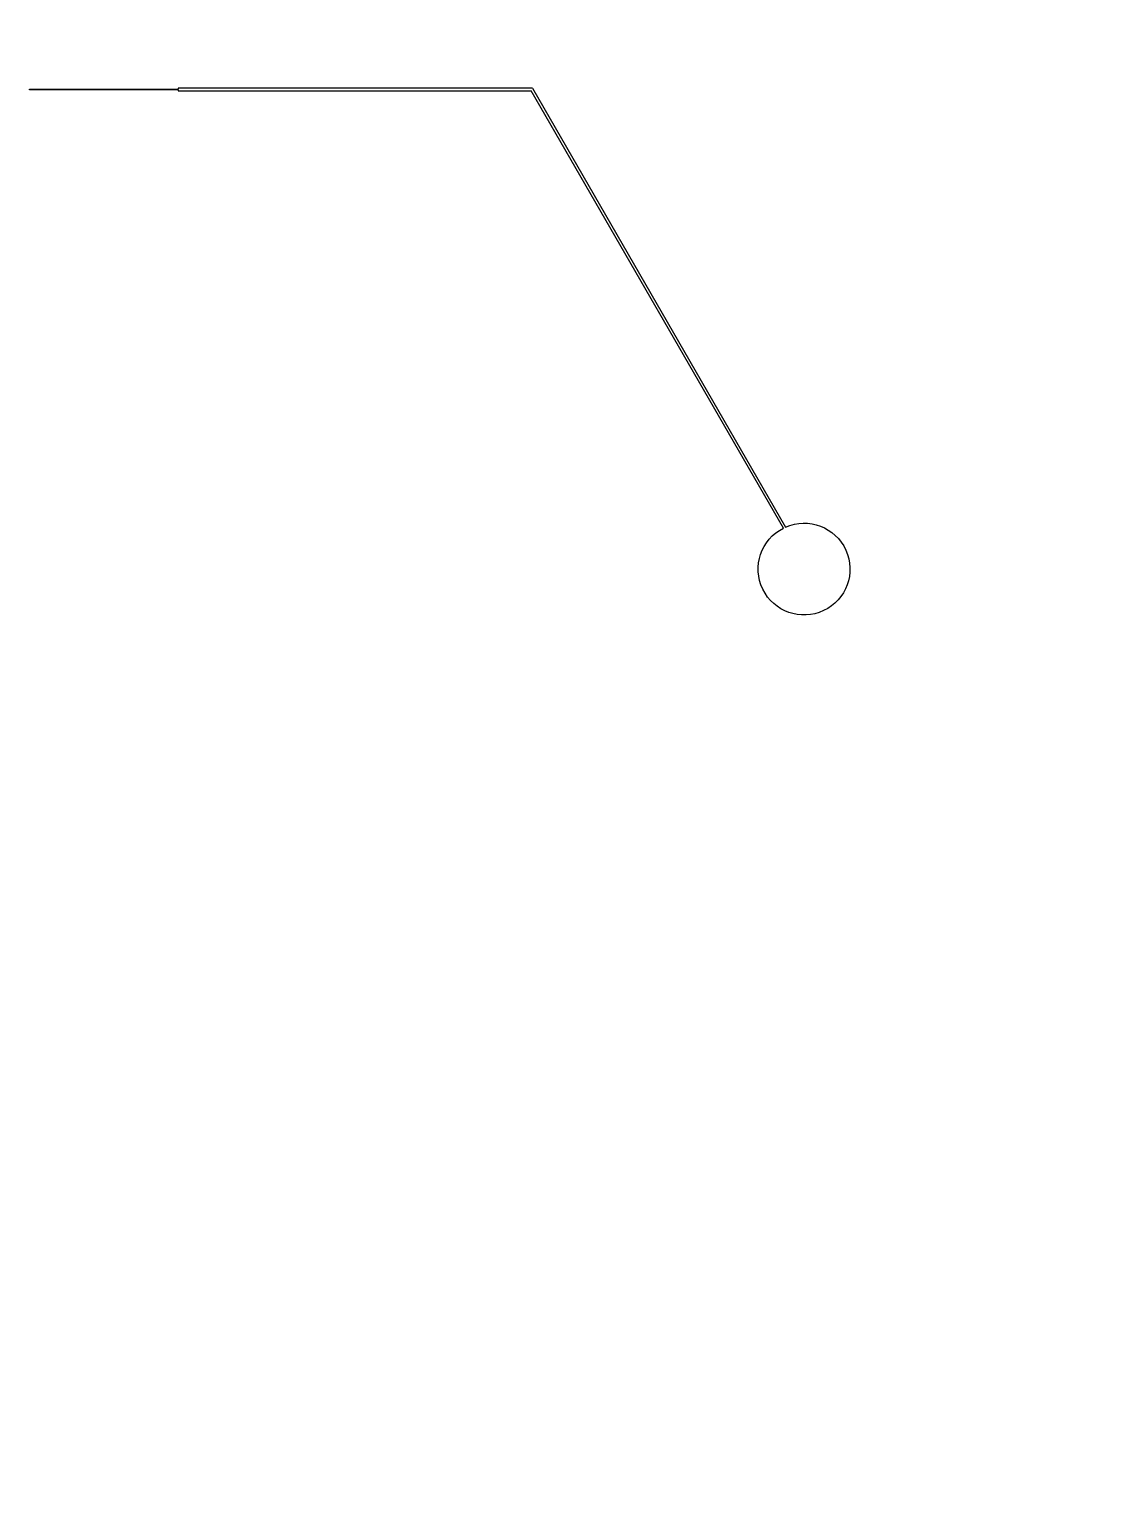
# Model space of a CAD drawing. Header units: inches. Extents: x 734146 to 834146, y 204695 to 304695.
# Drawn here: x 783953 to 788466, y 285942 to 292198 of the extents above; entities that cross this region are included whole.
import ezdxf

# ---------------------------------------------------------------- set-up
doc = ezdxf.new("R2010")
doc.units = ezdxf.units.IN
doc.header["$MEASUREMENT"] = 0

# ---------------------------------------------------------------- blocks, each defined once
blk = doc.blocks.new('*U8')
for points in [[(3869.6, 965.4), (2797.1, -892.2)], [(2802.9, -902.2), (3878.7, 961.1)], [(1297.1, -895.7), (1294.1, -895.7), (1294.1, -898.7), (1297.1, -898.7)], [(1297.1, -895.7), (1297.1, -892.2), (2797.1, -892.2)], [(2802.9, -902.2), (1297.1, -902.2), (1297.1, -898.7)]]:
    blk.add_lwpolyline(points)
for points in [[(666.1, -895.7), (666.1, -898.7), (669.1, -898.7), (669.1, -895.7)], [(670.1, -895.7), (670.1, -898.7), (673.1, -898.7), (673.1, -895.7)], [(674.1, -895.7), (674.1, -898.7), (677.1, -898.7), (677.1, -895.7)], [(678.1, -895.7), (678.1, -898.7), (681.1, -898.7), (681.1, -895.7)], [(682.1, -895.7), (682.1, -898.7), (685.1, -898.7), (685.1, -895.7)], [(686.1, -895.7), (686.1, -898.7), (689.1, -898.7), (689.1, -895.7)], [(690.1, -895.7), (690.1, -898.7), (693.1, -898.7), (693.1, -895.7)], [(694.1, -895.7), (694.1, -898.7), (697.1, -898.7), (697.1, -895.7)], [(698.1, -895.7), (698.1, -898.7), (701.1, -898.7), (701.1, -895.7)], [(702.1, -895.7), (702.1, -898.7), (705.1, -898.7), (705.1, -895.7)], [(706.1, -895.7), (706.1, -898.7), (709.1, -898.7), (709.1, -895.7)], [(710.1, -895.7), (710.1, -898.7), (713.1, -898.7), (713.1, -895.7)], [(714.1, -895.7), (714.1, -898.7), (717.1, -898.7), (717.1, -895.7)], [(718.1, -895.7), (718.1, -898.7), (721.1, -898.7), (721.1, -895.7)], [(722.1, -895.7), (722.1, -898.7), (725.1, -898.7), (725.1, -895.7)], [(726.1, -895.7), (726.1, -898.7), (729.1, -898.7), (729.1, -895.7)], [(730.1, -895.7), (730.1, -898.7), (733.1, -898.7), (733.1, -895.7)], [(734.1, -895.7), (734.1, -898.7), (737.1, -898.7), (737.1, -895.7)], [(738.1, -895.7), (738.1, -898.7), (741.1, -898.7), (741.1, -895.7)], [(742.1, -895.7), (742.1, -898.7), (745.1, -898.7), (745.1, -895.7)], [(746.1, -895.7), (746.1, -898.7), (749.1, -898.7), (749.1, -895.7)], [(750.1, -895.7), (750.1, -898.7), (753.1, -898.7), (753.1, -895.7)], [(754.1, -895.7), (754.1, -898.7), (757.1, -898.7), (757.1, -895.7)], [(758.1, -895.7), (758.1, -898.7), (761.1, -898.7), (761.1, -895.7)], [(762.1, -895.7), (762.1, -898.7), (765.1, -898.7), (765.1, -895.7)], [(766.1, -895.7), (766.1, -898.7), (769.1, -898.7), (769.1, -895.7)], [(770.1, -895.7), (770.1, -898.7), (773.1, -898.7), (773.1, -895.7)], [(774.1, -895.7), (774.1, -898.7), (777.1, -898.7), (777.1, -895.7)], [(778.1, -895.7), (778.1, -898.7), (781.1, -898.7), (781.1, -895.7)], [(782.1, -895.7), (782.1, -898.7), (785.1, -898.7), (785.1, -895.7)], [(786.1, -895.7), (786.1, -898.7), (789.1, -898.7), (789.1, -895.7)], [(790.1, -895.7), (790.1, -898.7), (793.1, -898.7), (793.1, -895.7)], [(794.1, -895.7), (794.1, -898.7), (797.1, -898.7), (797.1, -895.7)], [(798.1, -895.7), (798.1, -898.7), (801.1, -898.7), (801.1, -895.7)], [(802.1, -895.7), (802.1, -898.7), (805.1, -898.7), (805.1, -895.7)], [(806.1, -895.7), (806.1, -898.7), (809.1, -898.7), (809.1, -895.7)], [(810.1, -895.7), (810.1, -898.7), (813.1, -898.7), (813.1, -895.7)], [(814.1, -895.7), (814.1, -898.7), (817.1, -898.7), (817.1, -895.7)], [(818.1, -895.7), (818.1, -898.7), (821.1, -898.7), (821.1, -895.7)], [(822.1, -895.7), (822.1, -898.7), (825.1, -898.7), (825.1, -895.7)], [(826.1, -895.7), (826.1, -898.7), (829.1, -898.7), (829.1, -895.7)], [(830.1, -895.7), (830.1, -898.7), (833.1, -898.7), (833.1, -895.7)], [(834.1, -895.7), (834.1, -898.7), (837.1, -898.7), (837.1, -895.7)], [(838.1, -895.7), (838.1, -898.7), (841.1, -898.7), (841.1, -895.7)], [(842.1, -895.7), (842.1, -898.7), (845.1, -898.7), (845.1, -895.7)], [(846.1, -895.7), (846.1, -898.7), (849.1, -898.7), (849.1, -895.7)], [(850.1, -895.7), (850.1, -898.7), (853.1, -898.7), (853.1, -895.7)], [(854.1, -895.7), (854.1, -898.7), (857.1, -898.7), (857.1, -895.7)], [(858.1, -895.7), (858.1, -898.7), (861.1, -898.7), (861.1, -895.7)], [(862.1, -895.7), (862.1, -898.7), (865.1, -898.7), (865.1, -895.7)], [(866.1, -895.7), (866.1, -898.7), (869.1, -898.7), (869.1, -895.7)], [(870.1, -895.7), (870.1, -898.7), (873.1, -898.7), (873.1, -895.7)], [(874.1, -895.7), (874.1, -898.7), (877.1, -898.7), (877.1, -895.7)], [(878.1, -895.7), (878.1, -898.7), (881.1, -898.7), (881.1, -895.7)], [(882.1, -895.7), (882.1, -898.7), (885.1, -898.7), (885.1, -895.7)], [(886.1, -895.7), (886.1, -898.7), (889.1, -898.7), (889.1, -895.7)], [(890.1, -895.7), (890.1, -898.7), (893.1, -898.7), (893.1, -895.7)], [(894.1, -895.7), (894.1, -898.7), (897.1, -898.7), (897.1, -895.7)], [(898.1, -895.7), (898.1, -898.7), (901.1, -898.7), (901.1, -895.7)], [(902.1, -895.7), (902.1, -898.7), (905.1, -898.7), (905.1, -895.7)], [(906.1, -895.7), (906.1, -898.7), (909.1, -898.7), (909.1, -895.7)], [(910.1, -895.7), (910.1, -898.7), (913.1, -898.7), (913.1, -895.7)], [(914.1, -895.7), (914.1, -898.7), (917.1, -898.7), (917.1, -895.7)], [(918.1, -895.7), (918.1, -898.7), (921.1, -898.7), (921.1, -895.7)], [(922.1, -895.7), (922.1, -898.7), (925.1, -898.7), (925.1, -895.7)], [(926.1, -895.7), (926.1, -898.7), (929.1, -898.7), (929.1, -895.7)], [(930.1, -895.7), (930.1, -898.7), (933.1, -898.7), (933.1, -895.7)], [(934.1, -895.7), (934.1, -898.7), (937.1, -898.7), (937.1, -895.7)], [(938.1, -895.7), (938.1, -898.7), (941.1, -898.7), (941.1, -895.7)], [(942.1, -895.7), (942.1, -898.7), (945.1, -898.7), (945.1, -895.7)], [(946.1, -895.7), (946.1, -898.7), (949.1, -898.7), (949.1, -895.7)], [(950.1, -895.7), (950.1, -898.7), (953.1, -898.7), (953.1, -895.7)], [(954.1, -895.7), (954.1, -898.7), (957.1, -898.7), (957.1, -895.7)], [(958.1, -895.7), (958.1, -898.7), (961.1, -898.7), (961.1, -895.7)], [(962.1, -895.7), (962.1, -898.7), (965.1, -898.7), (965.1, -895.7)], [(966.1, -895.7), (966.1, -898.7), (969.1, -898.7), (969.1, -895.7)], [(970.1, -895.7), (970.1, -898.7), (973.1, -898.7), (973.1, -895.7)], [(974.1, -895.7), (974.1, -898.7), (977.1, -898.7), (977.1, -895.7)], [(978.1, -895.7), (978.1, -898.7), (981.1, -898.7), (981.1, -895.7)], [(982.1, -895.7), (982.1, -898.7), (985.1, -898.7), (985.1, -895.7)], [(986.1, -895.7), (986.1, -898.7), (989.1, -898.7), (989.1, -895.7)], [(990.1, -895.7), (990.1, -898.7), (993.1, -898.7), (993.1, -895.7)], [(994.1, -895.7), (994.1, -898.7), (997.1, -898.7), (997.1, -895.7)], [(998.1, -895.7), (998.1, -898.7), (1001.1, -898.7), (1001.1, -895.7)], [(1002.1, -895.7), (1002.1, -898.7), (1005.1, -898.7), (1005.1, -895.7)], [(1006.1, -895.7), (1006.1, -898.7), (1009.1, -898.7), (1009.1, -895.7)], [(1010.1, -895.7), (1010.1, -898.7), (1013.1, -898.7), (1013.1, -895.7)], [(1014.1, -895.7), (1014.1, -898.7), (1017.1, -898.7), (1017.1, -895.7)], [(1018.1, -895.7), (1018.1, -898.7), (1021.1, -898.7), (1021.1, -895.7)], [(1022.1, -895.7), (1022.1, -898.7), (1025.1, -898.7), (1025.1, -895.7)], [(1026.1, -895.7), (1026.1, -898.7), (1029.1, -898.7), (1029.1, -895.7)], [(1030.1, -895.7), (1030.1, -898.7), (1033.1, -898.7), (1033.1, -895.7)], [(1034.1, -895.7), (1034.1, -898.7), (1037.1, -898.7), (1037.1, -895.7)], [(1038.1, -895.7), (1038.1, -898.7), (1041.1, -898.7), (1041.1, -895.7)], [(1042.1, -895.7), (1042.1, -898.7), (1045.1, -898.7), (1045.1, -895.7)], [(1046.1, -895.7), (1046.1, -898.7), (1049.1, -898.7), (1049.1, -895.7)], [(1050.1, -895.7), (1050.1, -898.7), (1053.1, -898.7), (1053.1, -895.7)], [(1054.1, -895.7), (1054.1, -898.7), (1057.1, -898.7), (1057.1, -895.7)], [(1058.1, -895.7), (1058.1, -898.7), (1061.1, -898.7), (1061.1, -895.7)], [(1062.1, -895.7), (1062.1, -898.7), (1065.1, -898.7), (1065.1, -895.7)], [(1066.1, -895.7), (1066.1, -898.7), (1069.1, -898.7), (1069.1, -895.7)], [(1070.1, -895.7), (1070.1, -898.7), (1073.1, -898.7), (1073.1, -895.7)], [(1074.1, -895.7), (1074.1, -898.7), (1077.1, -898.7), (1077.1, -895.7)], [(1078.1, -895.7), (1078.1, -898.7), (1081.1, -898.7), (1081.1, -895.7)], [(1082.1, -895.7), (1082.1, -898.7), (1085.1, -898.7), (1085.1, -895.7)], [(1086.1, -895.7), (1086.1, -898.7), (1089.1, -898.7), (1089.1, -895.7)], [(1090.1, -895.7), (1090.1, -898.7), (1093.1, -898.7), (1093.1, -895.7)], [(1094.1, -895.7), (1094.1, -898.7), (1097.1, -898.7), (1097.1, -895.7)], [(1098.1, -895.7), (1098.1, -898.7), (1101.1, -898.7), (1101.1, -895.7)], [(1102.1, -895.7), (1102.1, -898.7), (1105.1, -898.7), (1105.1, -895.7)], [(1106.1, -895.7), (1106.1, -898.7), (1109.1, -898.7), (1109.1, -895.7)], [(1110.1, -895.7), (1110.1, -898.7), (1113.1, -898.7), (1113.1, -895.7)], [(1114.1, -895.7), (1114.1, -898.7), (1117.1, -898.7), (1117.1, -895.7)], [(1118.1, -895.7), (1118.1, -898.7), (1121.1, -898.7), (1121.1, -895.7)], [(1122.1, -895.7), (1122.1, -898.7), (1125.1, -898.7), (1125.1, -895.7)], [(1126.1, -895.7), (1126.1, -898.7), (1129.1, -898.7), (1129.1, -895.7)], [(1130.1, -895.7), (1130.1, -898.7), (1133.1, -898.7), (1133.1, -895.7)], [(1134.1, -895.7), (1134.1, -898.7), (1137.1, -898.7), (1137.1, -895.7)], [(1138.1, -895.7), (1138.1, -898.7), (1141.1, -898.7), (1141.1, -895.7)], [(1142.1, -895.7), (1142.1, -898.7), (1145.1, -898.7), (1145.1, -895.7)], [(1146.1, -895.7), (1146.1, -898.7), (1149.1, -898.7), (1149.1, -895.7)], [(1150.1, -895.7), (1150.1, -898.7), (1153.1, -898.7), (1153.1, -895.7)], [(1154.1, -895.7), (1154.1, -898.7), (1157.1, -898.7), (1157.1, -895.7)], [(1158.1, -895.7), (1158.1, -898.7), (1161.1, -898.7), (1161.1, -895.7)], [(1162.1, -895.7), (1162.1, -898.7), (1165.1, -898.7), (1165.1, -895.7)], [(1166.1, -895.7), (1166.1, -898.7), (1169.1, -898.7), (1169.1, -895.7)], [(1170.1, -895.7), (1170.1, -898.7), (1173.1, -898.7), (1173.1, -895.7)], [(1174.1, -895.7), (1174.1, -898.7), (1177.1, -898.7), (1177.1, -895.7)], [(1178.1, -895.7), (1178.1, -898.7), (1181.1, -898.7), (1181.1, -895.7)], [(1182.1, -895.7), (1182.1, -898.7), (1185.1, -898.7), (1185.1, -895.7)], [(1186.1, -895.7), (1186.1, -898.7), (1189.1, -898.7), (1189.1, -895.7)], [(1190.1, -895.7), (1190.1, -898.7), (1193.1, -898.7), (1193.1, -895.7)], [(1194.1, -895.7), (1194.1, -898.7), (1197.1, -898.7), (1197.1, -895.7)], [(1198.1, -895.7), (1198.1, -898.7), (1201.1, -898.7), (1201.1, -895.7)], [(1202.1, -895.7), (1202.1, -898.7), (1205.1, -898.7), (1205.1, -895.7)], [(1206.1, -895.7), (1206.1, -898.7), (1209.1, -898.7), (1209.1, -895.7)], [(1210.1, -895.7), (1210.1, -898.7), (1213.1, -898.7), (1213.1, -895.7)], [(1214.1, -895.7), (1214.1, -898.7), (1217.1, -898.7), (1217.1, -895.7)], [(1218.1, -895.7), (1218.1, -898.7), (1221.1, -898.7), (1221.1, -895.7)], [(1222.1, -895.7), (1222.1, -898.7), (1225.1, -898.7), (1225.1, -895.7)], [(1226.1, -895.7), (1226.1, -898.7), (1229.1, -898.7), (1229.1, -895.7)], [(1230.1, -895.7), (1230.1, -898.7), (1233.1, -898.7), (1233.1, -895.7)], [(1234.1, -895.7), (1234.1, -898.7), (1237.1, -898.7), (1237.1, -895.7)], [(1238.1, -895.7), (1238.1, -898.7), (1241.1, -898.7), (1241.1, -895.7)], [(1242.1, -895.7), (1242.1, -898.7), (1245.1, -898.7), (1245.1, -895.7)], [(1246.1, -895.7), (1246.1, -898.7), (1249.1, -898.7), (1249.1, -895.7)], [(1250.1, -895.7), (1250.1, -898.7), (1253.1, -898.7), (1253.1, -895.7)], [(1254.1, -895.7), (1254.1, -898.7), (1257.1, -898.7), (1257.1, -895.7)], [(1258.1, -895.7), (1258.1, -898.7), (1261.1, -898.7), (1261.1, -895.7)], [(1262.1, -895.7), (1262.1, -898.7), (1265.1, -898.7), (1265.1, -895.7)], [(1266.1, -895.7), (1266.1, -898.7), (1269.1, -898.7), (1269.1, -895.7)], [(1270.1, -895.7), (1270.1, -898.7), (1273.1, -898.7), (1273.1, -895.7)], [(1274.1, -895.7), (1274.1, -898.7), (1277.1, -898.7), (1277.1, -895.7)], [(1278.1, -895.7), (1278.1, -898.7), (1281.1, -898.7), (1281.1, -895.7)], [(1282.1, -895.7), (1282.1, -898.7), (1285.1, -898.7), (1285.1, -895.7)], [(1286.1, -895.7), (1286.1, -898.7), (1289.1, -898.7), (1289.1, -895.7)], [(1290.1, -895.7), (1290.1, -898.7), (1293.1, -898.7), (1293.1, -895.7)]]:
    blk.add_lwpolyline(points, close=True)
blk.add_arc((3957.2, 1139.6), 195, 246.25786, 243.30902)
blk = doc.blocks.new('*U6')
at = {"color": 0, "linetype": 'ByBlock', "lineweight": -2, "transparency": 16777216}
blk.add_blockref('*U8', (24000, 0), dxfattribs=at)

msp = doc.modelspace()

# ---------------------------------------------------------------- linework, layer by layer
msp.add_circle((784146.5, 254695.1), 50000)

# ---------------------------------------------------------------- block references
at = {"xscale": -1, "rotation": 180}
msp.add_blockref('*U6', (759287.3, 291046.2), dxfattribs=at)

doc.saveas('drawing.dxf')
